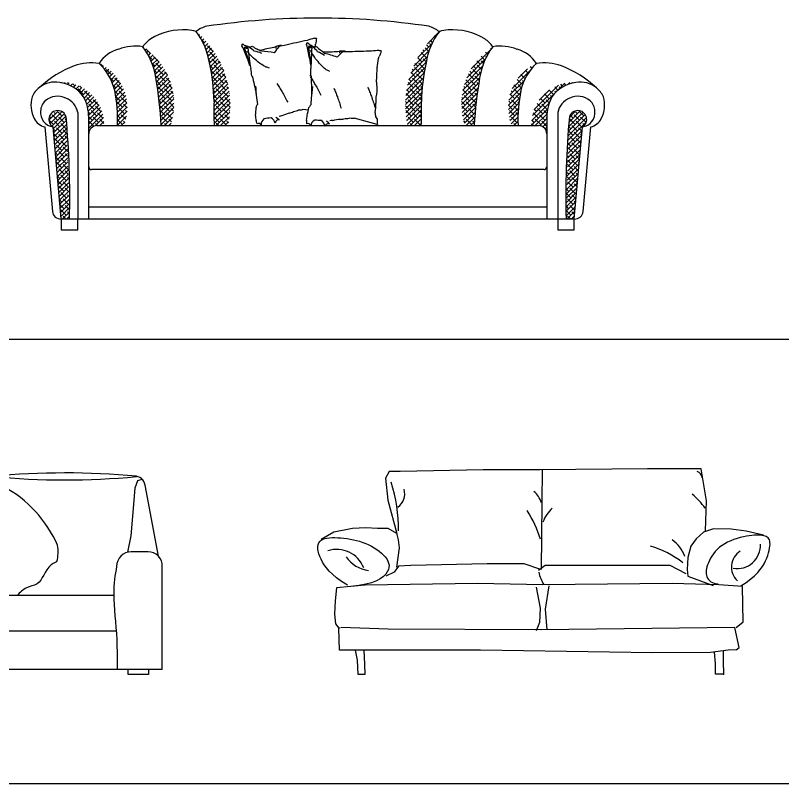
# Model space of a CAD drawing. Header units: millimetres. Extents: x 22852 to 54489, y 38200 to 53043.
# Drawn here: x 45609 to 48753, y 46532 to 49680 of the extents above; entities that cross this region are included whole.
import ezdxf

# ---------------------------------------------------------------- set-up
doc = ezdxf.new("R2010")
doc.units = ezdxf.units.MM
doc.layers.add('www.cad-blocks.net', color=7, linetype='Continuous')

# ---------------------------------------------------------------- blocks, each defined once
blk = doc.blocks.new('A$C783445D8')
for p, q in [((243.4, 693.3), (231.4, 670.1)), ((280.6, 693.3), (243.4, 693.3)), ((564.3, 699.1), (280.6, 693.3)), ((759.2, 699.1), (564.3, 699.1)), ((1126, 701.9), (759.2, 699.1)), ((766.5, 698.7), (764.9, 587.4)), ((1309.4, 701.9), (1126, 701.9)), ((1326.9, 592.7), (1309.4, 701.9)), ((231.4, 670.1), (238.4, 594.9)), ((238.4, 594.9), (269.7, 482)), ((764.9, 587.4), (762.1, 358.3)), ((1323.4, 491), (1326.9, 592.7)), ((118.2, 499.1), (54.9, 486.3)), ((163.6, 501.2), (118.2, 499.1)), ((203.8, 499), (163.6, 501.2)), ((240, 499), (203.8, 499)), ((269.7, 482), (240, 499)), ((54.9, 486.3), (11.2, 461.4)), ((275.1, 460), (269.1, 482.9)), ((1316.4, 485.7), (1291.8, 462.9)), ((1351.5, 498), (1316.4, 485.7)), ((1411.2, 496.2), (1351.5, 498)), ((1462.1, 489.2), (1411.2, 496.2)), ((1521.5, 475.7), (1462.1, 489.2)), ((1472.8, 473.5), (1463.3, 471.9)), ((1481.8, 474.6), (1472.8, 473.5)), ((1490.1, 475.4), (1481.8, 474.6)), ((1497.8, 475.8), (1490.1, 475.4)), ((1504.9, 475.8), (1497.8, 475.8)), ((1511.4, 475.4), (1504.9, 475.8)), ((1517.3, 474.8), (1511.4, 475.4)), ((1522.5, 473.8), (1517.3, 474.8)), ((1527.2, 472.6), (1522.5, 473.8)), ((1531.3, 471), (1527.2, 472.6)), ((0.9, 443.4), (2.9, 449.5)), ((2.9, 449.5), (6.2, 454.7)), ((6.2, 454.7), (10.8, 458.8)), ((10.8, 458.8), (16.5, 462)), ((16.5, 462), (23.3, 464.4)), ((23.3, 464.4), (31.1, 466.1)), ((31.1, 466.1), (39.5, 467.1)), ((39.5, 467.1), (48.7, 467.5)), ((48.7, 467.5), (58.3, 467.5)), ((58.3, 467.5), (68.3, 467.1)), ((68.3, 467.1), (78.6, 466.4)), ((78.6, 466.4), (89.1, 465.4)), ((89.1, 465.4), (99.7, 464.1)), ((99.7, 464.1), (110.4, 462.4)), ((110.4, 462.4), (121.2, 460.3)), ((121.2, 460.3), (131.9, 457.8)), ((131.9, 457.8), (142.5, 454.8)), ((142.5, 454.8), (153.1, 451.3)), ((153.1, 451.3), (163.4, 447.2)), ((163.4, 447.2), (173.5, 442.7)), ((278.6, 432.3), (275.1, 460)), ((1291.8, 462.9), (1274.2, 438.3)), ((1389.4, 446.8), (1380.1, 440.9)), ((1399.4, 452.1), (1389.4, 446.8)), ((1409.9, 456.7), (1399.4, 452.1)), ((1420.7, 460.8), (1409.9, 456.7)), ((1431.6, 464.4), (1420.7, 460.8)), ((1442.5, 467.4), (1431.6, 464.4)), ((1453.1, 469.9), (1442.5, 467.4)), ((1463.3, 471.9), (1453.1, 469.9)), ((1534.8, 469.1), (1531.3, 471)), ((1537.8, 466.6), (1534.8, 469.1)), ((1540.2, 463.6), (1537.8, 466.6)), ((1542, 460), (1540.2, 463.6)), ((1543.2, 455.7), (1542, 460)), ((1543.9, 450.7), (1543.2, 455.7)), ((1544.1, 444.9), (1543.9, 450.7)), ((0, 436.6), (0.9, 443.4)), ((0.2, 429), (0, 436.6)), ((1.5, 420.8), (0.2, 429)), ((3.8, 412.1), (1.5, 420.8)), ((173.5, 442.7), (183.3, 437.8)), ((183.3, 437.8), (192.6, 432.4)), ((192.6, 432.4), (201.4, 426.8)), ((201.4, 426.8), (209.7, 420.8)), ((209.7, 420.8), (217.3, 414.5)), ((269.2, 366.9), (278.6, 432.3)), ((1274.2, 438.3), (1263.7, 399.7)), ((1357.3, 420), (1351.2, 412.3)), ((1364.1, 427.4), (1357.3, 420)), ((1371.7, 434.4), (1364.1, 427.4)), ((1380.1, 440.9), (1371.7, 434.4)), ((1539, 415), (1541.1, 423.3)), ((1541.1, 423.3), (1542.7, 431.1)), ((1542.7, 431.1), (1543.7, 438.3)), ((1543.7, 438.3), (1544.1, 444.9)), ((6.9, 403), (3.8, 412.1)), ((10.9, 393.6), (6.9, 403)), ((15.8, 384), (10.9, 393.6)), ((217.3, 414.5), (224.1, 408)), ((224.1, 408), (230.1, 401.4)), ((230.1, 401.4), (235.1, 394.6)), ((235.1, 394.6), (239.1, 387.6)), ((1263.7, 399.7), (1260.7, 358.3)), ((1341.3, 396.8), (1337.3, 389.1)), ((1345.9, 404.5), (1341.3, 396.8)), ((1351.2, 412.3), (1345.9, 404.5)), ((1528.7, 387.9), (1532.8, 397.2)), ((1532.8, 397.2), (1536.2, 406.3)), ((1536.2, 406.3), (1539, 415)), ((21.8, 374.2), (15.8, 384)), ((29.3, 364), (21.8, 374.2)), ((239.1, 387.6), (241.7, 380.5)), ((241.7, 380.5), (243, 373.2)), ((243, 373.2), (242.8, 365.8)), ((274.9, 369.8), (260.6, 349.7)), ((317.9, 372.6), (274.9, 369.8)), ((578.7, 378.4), (317.9, 372.6)), ((704.8, 378.4), (578.7, 378.4)), ((758.1, 360), (704.8, 378.4)), ((776.4, 372.6), (753.5, 355.5)), ((1085.9, 372.6), (776.4, 372.6)), ((1203.4, 372.6), (1085.9, 372.6)), ((1257.9, 344), (1203.4, 372.6)), ((1328.8, 368.1), (1327.2, 361.8)), ((1331.1, 374.7), (1328.8, 368.1)), ((1333.9, 381.7), (1331.1, 374.7)), ((1337.3, 389.1), (1333.9, 381.7)), ((1510.9, 358.5), (1518, 368.6)), ((1518, 368.6), (1523.8, 378.3)), ((1523.8, 378.3), (1528.7, 387.9)), ((38.5, 353.4), (29.3, 364)), ((50, 342.2), (38.5, 353.4)), ((64, 330.4), (50, 342.2)), ((231.6, 342.5), (223.7, 334.6)), ((237.2, 350.4), (231.6, 342.5)), ((260.6, 349.7), (231.9, 335.4)), ((240.9, 358.2), (237.2, 350.4)), ((242.8, 365.8), (240.9, 358.2)), ((1260.7, 358.3), (1263.6, 335.4)), ((1326.1, 355.8), (1325.7, 350)), ((1325.7, 350), (1326, 344.6)), ((1326, 344.6), (1326.9, 339.4)), ((1327.2, 361.8), (1326.1, 355.8)), ((1491.4, 337.5), (1502.2, 348.2)), ((1502.2, 348.2), (1510.9, 358.5)), ((80.9, 318), (64, 330.4)), ((101, 304.8), (80.9, 318)), ((200, 320), (183.6, 313.6)), ((213.3, 327.1), (200, 320)), ((223.7, 334.6), (213.3, 327.1)), ((1263.6, 335.4), (1349.6, 303.9)), ((1326.9, 339.4), (1328.5, 334.3)), ((1328.5, 334.3), (1330.9, 329.5)), ((1330.9, 329.5), (1333.9, 324.9)), ((1333.9, 324.9), (1337.7, 320.7)), ((1337.7, 320.7), (1342.1, 317)), ((1342.1, 317), (1347.2, 314)), ((1444.4, 302.7), (1462.9, 314.8)), ((1462.9, 314.8), (1478.5, 326.3)), ((1478.5, 326.3), (1491.4, 337.5)), ((63.2, 296.4), (58.8, 251.5)), ((161, 304.8), (63.2, 296.4)), ((140.3, 303.8), (112.8, 300.8)), ((163.8, 308.1), (140.3, 303.8)), ((545.6, 310.9), (161, 304.8)), ((183.6, 313.6), (163.8, 308.1)), ((767.7, 306.8), (545.6, 310.9)), ((745.1, 298.6), (759.2, 226.6)), ((1209.9, 310.9), (767.7, 306.8)), ((788.3, 302.7), (776.4, 223.7)), ((1369.6, 306.8), (1209.9, 310.9)), ((1347.2, 314), (1353.1, 311.6)), ((1353.1, 311.6), (1359.6, 310.2)), ((1359.6, 310.2), (1366.8, 309.6)), ((1450.6, 300.7), (1369.6, 306.8)), ((1452.6, 179.4), (1450.6, 300.7)), ((58.8, 251.5), (57.1, 206.6)), ((759.2, 226.6), (756.4, 177.9)), ((776.4, 223.7), (782.1, 152.2)), ((57.1, 206.6), (59.9, 173.7)), ((59.9, 173.7), (71.4, 157.9)), ((71.4, 157.9), (77.2, 160.7)), ((74.3, 83.4), (71.4, 157.9)), ((240.5, 155), (80, 160.7)), ((756.4, 177.9), (744.9, 149.3)), ((1424.1, 160.7), (762.1, 152.2)), ((1438.4, 92), (1424.1, 160.7)), ((1427.9, 160.9), (1452.6, 179.4)), ((762.1, 152.2), (240.5, 155)), ((555.7, 83.4), (74.3, 83.4)), ((134.8, 48.6), (128.7, 83.4)), ((157.3, 83.4), (159.4, 35.5)), ((1143, 74.1), (555.7, 83.4)), ((1401.2, 83.4), (1341, 74.8)), ((1384, 80.6), (1384, 46.2)), ((1429, 84.9), (1401.2, 83.4)), ((1429, 84.9), (1438.4, 92)), ((1341, 74.8), (1143, 74.1)), ((1357.4, 37.5), (1354.3, 76.8)), ((137.3, 0), (134.8, 48.6)), ((159.4, 35.5), (160.3, 0.4)), ((1357.4, 1), (1357.4, 37.5)), ((1384, 46.2), (1384.8, 0.8)), ((160.3, 0.4), (137.3, 0)), ((1384.8, 0.8), (1357.4, 1))]:
    blk.add_line(p, q)
for centre, radius, start, end in [((1285.1, 666.8), 28.3, 10.873, 67.752), ((-269.1, 495), 544.3, 359.4994, 17.3209), ((243, 616), 53.7, 304.316, 17.7142), ((689.1, 566), 76.5, 15.8503, 50.2405), ((1149.6, 452.6), 207.7, 33.7183, 51.5567), ((302, 309.7), 483.3, 18.3444, 31.2417), ((881.9, 478), 121.2, 132.0868, 159.4381), ((1140.9, 361.5), 119.8, 20.5446, 54.9946), ((64.4, 328.5), 98.7, 20.9457, 108.2371), ((1052.2, 137.2), 312, 51.6296, 74.5294), ((1476.1, 367), 63.8, 121.6944, 226.8751), ((1432.1, 440.8), 79.2, 260.0268, 3.348), ((187.8, 464.2), 110.2, 214.3835, 262.2142), ((881.8, 378), 130.8, 192.7775, 212.6849)]:
    blk.add_arc(centre, radius, start, end)
blk.add_point((1384.8, 0.8))
blk = doc.blocks.new('A$C37157CB5')
for p, q in [((680, 808.5), (680.9, 809.4)), ((687.2, 798), (690.1, 800.9)), ((694.1, 787.2), (699.1, 792.2)), ((1623.8, 762.8), (1669.9, 808.9)), ((1658, 791.4), (1653.8, 795.6)), ((1672.4, 812.3), (1672.2, 812.5)), ((709.9, 767.7), (699.1, 778.5)), ((700.5, 776), (707.8, 783.3)), ((706.5, 764.2), (716.2, 774)), ((712, 752), (724.4, 764.5)), ((1585.5, 706.9), (1643.2, 764.6)), ((1628.6, 750), (1620.2, 758.4)), ((1639.6, 756.7), (1633.1, 763.3)), ((1645.3, 768.7), (1636.4, 777.6)), ((1651.4, 780.3), (1650.7, 780.9)), ((460, 747.6), (461, 748.6)), ((467.3, 737.2), (471.4, 741.3)), ((488.9, 723.5), (470.2, 742.2)), ((474.1, 726.4), (481.5, 733.7)), ((480.6, 715.1), (491.1, 725.6)), ((718.8, 741.2), (714.7, 745.2)), ((716.9, 739.3), (732.2, 754.7)), ((721.4, 726.1), (739.8, 744.5)), ((745.3, 732.3), (723.2, 754.4)), ((725.3, 712.3), (747.1, 734.2)), ((754.1, 705.8), (732, 727.9)), ((1567.8, 671.5), (1630.9, 734.6)), ((1619.8, 705.8), (1598, 727.6)), ((1611, 732.3), (1605.1, 738.1)), ((1629.8, 731.2), (1615.4, 745.6)), ((1803.4, 659.6), (1884.7, 740.9)), ((1871.3, 719.4), (1862, 728.7)), ((1884.9, 741.2), (1882, 744.1)), ((497.8, 697), (481.6, 713.1)), ((486.5, 703.4), (500.3, 717.2)), ((492.1, 691.2), (509.1, 708.3)), ((497.1, 678.6), (517.5, 699)), ((524.3, 688.1), (502.2, 710.2)), ((727.6, 714.7), (723.6, 718.7)), ((728.5, 697.9), (754.1, 723.5)), ((736.4, 688.1), (728.9, 695.6)), ((731.2, 682.9), (760.8, 712.5)), ((734.4, 668.4), (767.2, 701.2)), ((762.9, 679.3), (740.9, 701.4)), ((776, 683.9), (767.4, 692.6)), ((1556.3, 642.3), (1623.6, 709.6)), ((1602.1, 688.1), (1584.7, 705.5)), ((1593.3, 714.7), (1591.2, 716.7)), ((1619.3, 688.6), (1606.5, 701.4)), ((1625.7, 717.6), (1624.2, 719.1)), ((1785.3, 623.9), (1861.3, 699.8)), ((1840.8, 679.3), (1827, 693.1)), ((1858.4, 697), (1843.7, 711.7)), ((1854.3, 683.5), (1845.2, 692.6)), ((1865.2, 707.9), (1862.9, 710.2)), ((283.9, 677.5), (285.6, 679.2)), ((294.5, 670.5), (285.9, 679)), ((292.4, 668.4), (297, 672.9)), ((300.4, 658.7), (307.7, 666)), ((506.6, 670.5), (496.2, 680.9)), ((501.6, 665.4), (525.5, 689.4)), ((505.5, 651.7), (533.1, 679.3)), ((508.8, 637.3), (540.3, 668.8)), ((533.1, 661.6), (511, 683.7)), ((745.3, 661.6), (733.2, 673.6)), ((737.3, 653.6), (773.2, 689.6)), ((739.9, 638.6), (779, 677.6)), ((742.3, 623.3), (784.4, 665.4)), ((771.8, 652.8), (749.7, 674.9)), ((789.4, 652.9), (776.2, 666)), ((1542.7, 593.3), (1614.5, 665.1)), ((1548.3, 616.7), (1619.2, 687.5)), ((1593.3, 643.9), (1571.2, 666)), ((1584.4, 670.5), (1572.7, 682.2)), ((1611, 661.6), (1588.9, 683.7)), ((1616.3, 673.9), (1615.4, 674.9)), ((1775.5, 596.4), (1849.6, 670.4)), ((1823.1, 661.6), (1811.9, 672.9)), ((1845.4, 657), (1827.5, 674.9)), ((2052.1, 662.4), (2045.8, 668.7)), ((2069, 680.9), (2068.4, 681.4)), ((329.8, 635.1), (307.7, 657.2)), ((308, 648.6), (317.9, 658.5)), ((315, 637.9), (327.6, 650.5)), ((321.5, 626.8), (336.6, 641.9)), ((327.5, 615), (345.1, 632.7)), ((515.5, 643.9), (504.7, 654.7)), ((524.3, 617.4), (509.9, 631.8)), ((511.5, 622.3), (547.1, 657.9)), ((514, 607.2), (553.5, 646.6)), ((516.5, 591.9), (559.3, 634.8)), ((542, 635.1), (519.9, 657.2)), ((550.8, 608.6), (528.7, 630.7)), ((558.8, 636), (546.4, 648.4)), ((754.1, 635.1), (737.7, 651.6)), ((762.9, 608.6), (741.2, 630.3)), ((744.3, 607.7), (789.4, 652.7)), ((746.1, 591.7), (794.1, 639.7)), ((780.6, 626.3), (758.5, 648.4)), ((798.5, 626.1), (785, 639.5)), ((1538.7, 571.7), (1610.4, 643.4)), ((1575.6, 626.3), (1557.1, 644.7)), ((1566.8, 652.8), (1562, 657.6)), ((1602.1, 617.4), (1580, 639.5)), ((1610.6, 644.3), (1597.7, 657.2)), ((1608.1, 629.1), (1606.5, 630.7)), ((1769.6, 572.7), (1842.5, 645.7)), ((1814.2, 617.4), (1792.4, 639.3)), ((1805.4, 643.9), (1798.4, 650.9)), ((1831.9, 635.1), (1809.8, 657.2)), ((1836.4, 612.9), (1818.7, 630.7)), ((1841.9, 642.8), (1836.3, 648.4)), ((1971.5, 580.2), (2046, 654.8)), ((1996, 622.4), (2034.1, 660.5)), ((2024.2, 619.6), (2007.5, 636.3)), ((2017.5, 643.9), (2016.3, 645.2)), ((2037.1, 642), (2025.5, 653.6)), ((121.8, 603.8), (122.7, 604.7)), ((136.4, 600.8), (139.9, 604.3)), ((153.1, 599.7), (149.6, 603.3)), ((149.8, 596.5), (155.7, 602.3)), ((162.1, 591.1), (170.2, 599.2)), ((179.6, 590.9), (171.7, 598.8)), ((338.7, 608.6), (322.7, 624.6)), ((332.8, 602.7), (353.1, 623)), ((337.6, 589.8), (360.4, 612.7)), ((341.7, 576.2), (367.2, 601.8)), ((365.2, 599.7), (343.1, 621.8)), ((533.1, 590.9), (513.5, 610.6)), ((518.7, 576.5), (564.7, 622.5)), ((520.9, 561), (569.6, 609.7)), ((559.7, 582.1), (537.6, 604.2)), ((570.8, 606.2), (555.2, 621.8)), ((747.5, 575.5), (798.4, 626.4)), ((748.6, 558.9), (802.3, 612.6)), ((749.3, 541.9), (805.8, 598.4)), ((771.8, 582.1), (749.7, 604.2)), ((789.5, 599.7), (767.4, 621.8)), ((804.9, 602), (793.9, 613)), ((1534.7, 532.3), (1604.5, 602.1)), ((1536.2, 551.5), (1607.1, 622.4)), ((1566.8, 582.1), (1545, 603.8)), ((1557.9, 608.6), (1548.6, 617.9)), ((1584.4, 599.7), (1562.3, 621.8)), ((1604, 597.8), (1588.9, 613)), ((1764.3, 532.1), (1834.7, 602.5)), ((1766.1, 551.6), (1838.2, 623.7)), ((1796.6, 599.7), (1781.7, 614.6)), ((1787.7, 626.3), (1786.8, 627.2)), ((1823.1, 590.9), (1801, 613)), ((1834, 597.7), (1827.5, 604.2)), ((1962.3, 553.3), (2020.4, 611.4)), ((2008.7, 599.7), (1991.8, 616.7)), ((1999.9, 626.3), (1999.4, 626.7)), ((2018.6, 607.5), (2013.1, 613)), ((2152.6, 566.9), (2186.7, 601)), ((2191.9, 593.3), (2184.7, 600.5)), ((2200, 596.6), (2207.5, 604.1)), ((2218.5, 602.1), (2215.9, 604.6)), ((2224.4, 603.3), (2225.8, 604.7)), ((173.5, 584.9), (183.8, 595.1)), ((184.1, 577.7), (196.4, 590.1)), ((214.9, 555.6), (192.8, 577.6)), ((193.8, 569.8), (208.3, 584.2)), ((206.1, 582.1), (199.5, 588.6)), ((202.7, 561), (219.4, 577.7)), ((210.8, 551.5), (229.8, 570.5)), ((241.5, 546.7), (219.4, 568.8)), ((347.5, 582.1), (336.4, 593.2)), ((356.4, 555.6), (343.4, 568.5)), ((344.7, 561.6), (373.4, 590.3)), ((347.2, 546.4), (378.9, 578.1)), ((374, 573.2), (351.9, 595.3)), ((382.9, 546.7), (360.8, 568.8)), ((542, 564.4), (519.9, 586.5)), ((522.9, 545.3), (574, 596.4)), ((524.8, 529.5), (577.7, 582.5)), ((526.6, 513.6), (580.9, 567.9)), ((568.5, 555.6), (546.4, 577.6)), ((578, 581.4), (564.1, 595.3)), ((582.3, 559.4), (572.9, 568.8)), ((754.1, 564.4), (747.9, 570.6)), ((749.1, 506.4), (811.2, 568.5)), ((749.6, 524.5), (808.7, 583.7)), ((780.6, 555.6), (758.5, 577.6)), ((798.3, 573.2), (776.2, 595.3)), ((807.1, 546.7), (785, 568.8)), ((809.5, 579.8), (802.7, 586.5)), ((1534.2, 514.1), (1602.6, 582.5)), ((1549.1, 564.4), (1539.1, 574.3)), ((1575.6, 555.6), (1553.5, 577.6)), ((1593.3, 573.2), (1571.2, 595.3)), ((1600.4, 548.4), (1580, 568.8)), ((1602.5, 581.7), (1597.7, 586.5)), ((1763.9, 514), (1831.5, 581.7)), ((1787.7, 555.6), (1769.7, 573.5)), ((1778.9, 582.1), (1773.1, 587.8)), ((1805.4, 573.2), (1783.3, 595.3)), ((1814.2, 546.7), (1792.2, 568.8)), ((1829.4, 566.9), (1809.8, 586.5)), ((1957.7, 531.1), (2009.8, 583.2)), ((1973.3, 564.4), (1967.6, 570.2)), ((1999.9, 555.6), (1977.8, 577.6)), ((1991, 582.1), (1978.4, 594.7)), ((2009.3, 581.5), (1995.4, 595.3)), ((2005.9, 567.2), (2004.3, 568.8)), ((2062.1, 494.1), (2161.6, 593.6)), ((2082.1, 531.7), (2124, 573.6)), ((2141.3, 555.6), (2123.5, 573.3)), ((2159, 573.2), (2145.7, 586.5)), ((2150.1, 564.4), (2145.7, 568.8)), ((2169.3, 580.5), (2163.4, 586.5)), ((2176.6, 590.9), (2170.8, 596.8)), ((217.7, 540.6), (239.6, 562.6)), ((223.2, 528.4), (248.8, 554)), ((227.8, 515.4), (257.2, 544.8)), ((250.3, 520.2), (228.2, 542.3)), ((365.2, 529), (347.1, 547.1)), ((349.4, 530.9), (383.7, 565.2)), ((351.2, 515.1), (387.7, 551.5)), ((352.7, 498.8), (390.8, 537)), ((391.7, 520.2), (369.6, 542.3)), ((524.3, 546.7), (522.5, 548.5)), ((528.2, 497.5), (583.3, 552.7)), ((550.8, 537.9), (528.7, 560)), ((529.6, 481.3), (584.9, 536.6)), ((577.3, 529), (555.2, 551.1)), ((584.7, 539.3), (581.8, 542.3)), ((762.9, 537.9), (748.9, 551.9)), ((749, 488.5), (813.2, 552.8)), ((749.1, 471), (814.6, 536.5)), ((789.5, 529), (767.4, 551.1)), ((815.2, 520.9), (793.9, 542.3)), ((812.5, 559), (811.6, 560)), ((1534.4, 496.7), (1601.2, 563.4)), ((1535.4, 480), (1600.3, 544.9)), ((1557.9, 537.9), (1537, 558.8)), ((1584.4, 529), (1562.3, 551.1)), ((1599.9, 531.2), (1588.9, 542.3)), ((1764.6, 497), (1828.6, 561.1)), ((1770.1, 537.9), (1765.1, 542.8)), ((1766.2, 481), (1826, 540.8)), ((1796.6, 529), (1774.5, 551.1)), ((1823.1, 520.2), (1801, 542.3)), ((1827.3, 551.3), (1818.7, 560)), ((1955.9, 511.6), (2004.6, 560.3)), ((1955.9, 493.9), (2001.2, 539.3)), ((1982.2, 537.9), (1963.2, 556.8)), ((2000.9, 536.8), (1986.6, 551.1)), ((2054.7, 469), (2147.8, 562.1)), ((2105.9, 520.2), (2087.3, 538.8)), ((2097.1, 546.7), (2095.4, 548.4)), ((2123.6, 537.9), (2104.2, 557.3)), ((2114.8, 564.4), (2113.5, 565.6)), ((2134.1, 545.1), (2128, 551.1)), ((223.8, 529), (222.3, 530.5)), ((232.6, 502.5), (231, 504.1)), ((231.6, 501.5), (265.1, 535)), ((234.4, 486.6), (272.2, 524.5)), ((236, 470.5), (278.7, 513.2)), ((259.1, 493.7), (237, 515.8)), ((276.8, 511.4), (254.7, 533.5)), ((285.7, 484.8), (263.6, 506.9)), ((374, 502.5), (351.9, 524.6)), ((353.7, 482.2), (392.9, 521.4)), ((354.3, 465.1), (393.8, 504.6)), ((393.8, 500.4), (378.5, 515.8)), ((533.1, 520.2), (524.9, 528.4)), ((542, 493.7), (527.1, 508.6)), ((531, 465), (585.6, 519.6)), ((559.7, 511.4), (537.6, 533.5)), ((568.5, 484.8), (546.4, 506.9)), ((585.3, 503.4), (564.1, 524.6)), ((749.4, 453.6), (815.3, 519.5)), ((771.8, 511.4), (749.7, 533.5)), ((780.6, 484.8), (758.5, 506.9)), ((798.3, 502.5), (776.2, 524.6)), ((815.3, 503.3), (802.7, 515.8)), ((1549.1, 493.7), (1534.2, 508.6)), ((1540.2, 520.2), (1534.4, 526)), ((1537, 464), (1599.9, 526.8)), ((1539.2, 448.5), (1600.3, 509.6)), ((1566.8, 511.4), (1544.7, 533.5)), ((1575.6, 484.8), (1553.5, 506.9)), ((1593.3, 502.5), (1571.2, 524.6)), ((1600.2, 513.2), (1597.7, 515.8)), ((1778.9, 511.4), (1764, 526.2)), ((1787.7, 484.8), (1765.6, 506.9)), ((1768.6, 465.7), (1823.7, 520.8)), ((1805.4, 502.5), (1783.3, 524.6)), ((1821.9, 503.7), (1809.8, 515.8)), ((1973.3, 493.7), (1955.9, 511.2)), ((1964.5, 520.2), (1957.2, 527.5)), ((1957.2, 477.6), (1998.7, 519)), ((1991, 511.4), (1968.9, 533.5)), ((1996.2, 488.6), (1977.8, 506.9)), ((1998.9, 521.1), (1995.4, 524.6)), ((2051.6, 448.2), (2123.1, 519.7)), ((2088.3, 502.5), (2073.2, 517.6)), ((2114.8, 493.7), (2092.7, 515.8)), ((2123.3, 520.5), (2110.4, 533.5)), ((2119.2, 506.9), (2119.2, 506.9)), ((74.7, 450.7), (109.6, 485.5)), ((77.9, 436.2), (124.1, 482.4)), ((85.2, 425.8), (134.5, 475.1)), ((100, 476), (94.1, 481.9)), ((126.6, 467.2), (108.2, 485.5)), ((191.2, 480.8), (191.2, 45)), ((241.5, 476), (235, 482.5)), ((236.2, 453.1), (284.4, 501.3)), ((236.2, 435.4), (289.4, 488.6)), ((236.2, 417.7), (293.4, 474.9)), ((268, 467.2), (245.9, 489.3)), ((294.5, 458.3), (272.4, 480.4)), ((356.4, 484.8), (353.4, 487.8)), ((354.4, 447.6), (393.2, 486.3)), ((382.9, 476), (360.8, 498.1)), ((392.9, 483.6), (387.3, 489.3)), ((550.8, 467.2), (529, 489)), ((532.1, 448.5), (585.2, 501.6)), ((533.1, 431.8), (583.5, 482.1)), ((577.3, 458.3), (555.2, 480.4)), ((584, 487), (572.9, 498.1)), ((754.1, 493.7), (749, 498.8)), ((762.9, 467.2), (749, 481.1)), ((750, 436.5), (815.2, 501.8)), ((758.6, 427.5), (814.3, 483.2)), ((789.5, 458.3), (767.4, 480.4)), ((807.1, 476), (785, 498.1)), ((814.5, 486.3), (811.6, 489.3)), ((1136.8, 491.2), (1112.6, 493.3)), ((1557.9, 467.2), (1535.8, 489.3)), ((1541.9, 433.5), (1600.5, 492.1)), ((1553.6, 427.5), (1600.5, 474.4)), ((1584.4, 458.3), (1562.3, 480.4)), ((1600.5, 477.6), (1580, 498.1)), ((1771.7, 451.2), (1821.7, 501.1)), ((1796.6, 458.3), (1774.5, 480.4)), ((1775.5, 437.3), (1819.9, 481.7)), ((1814.2, 476), (1792.2, 498.1)), ((1820.4, 487.5), (1818.7, 489.3)), ((1959.8, 462.4), (1996.9, 499.6)), ((1982.2, 467.2), (1960.1, 489.3)), ((1963.3, 448.2), (1995.7, 480.7)), ((1995.4, 471.7), (1986.6, 480.4)), ((2051, 429.9), (2116.6, 495.5)), ((2079.4, 458.3), (2057.5, 480.2)), ((2070.6, 484.8), (2061.9, 493.5)), ((2066.3, 427.5), (2113.8, 475)), ((2097.1, 476), (2075, 498.1)), ((2114, 476.8), (2101.5, 489.3)), ((2158.3, 480.8), (2158.3, 45)), ((2204, 423.9), (2259.6, 479.4)), ((2204.8, 442.2), (2247.3, 484.7)), ((2207.1, 462.2), (2228.4, 483.5)), ((2238.5, 476), (2230.3, 484.2)), ((2265, 467.2), (2247.5, 484.7)), ((91.2, 431.8), (74.8, 448.2)), ((82.4, 458.3), (77.2, 463.5)), ((108.9, 449.5), (86.8, 471.6)), ((90.7, 413.7), (141.6, 464.5)), ((92.2, 397.4), (144.5, 449.7)), ((117.7, 423), (95.6, 445.1)), ((135.4, 440.6), (113.3, 462.7)), ((144.5, 449.2), (139.8, 453.9)), ((250.3, 449.5), (236.2, 463.6)), ((236.2, 45), (236.2, 461.2)), ((257.1, 425), (237, 445.1)), ((276.8, 440.6), (254.7, 462.7)), ((262.9, 426.8), (296.4, 460.3)), ((298.6, 436.6), (281.2, 453.9)), ((281.3, 427.5), (298.2, 444.4)), ((354.1, 429.5), (390.4, 465.9)), ((365.2, 458.3), (354.2, 469.3)), ((374, 431.8), (354.5, 451.4)), ((387.7, 453.5), (369.6, 471.6)), ((369.7, 427.5), (384.4, 442.2)), ((383.7, 439.9), (378.5, 445.1)), ((533.1, 449.5), (532, 450.7)), ((559.7, 440.6), (537.6, 462.7)), ((546.5, 427.5), (580, 461)), ((575.5, 442.5), (564.1, 453.9)), ((581.9, 471.4), (581.8, 471.6)), ((771.8, 440.6), (749.7, 462.7)), ((798.3, 431.8), (776.2, 453.9)), ((776.3, 427.5), (812.4, 463.6)), ((811.2, 454.3), (793.9, 471.6)), ((794, 427.5), (809.3, 442.8)), ((808.7, 439.1), (802.7, 445.1)), ((1003.1, 462.3, 12020.8), (1013.4, 455.5, 12020.8)), ((1211.2, 447.5, 12020.8), (1220.1, 438.8, 12020.8)), ((1393.5, 438.5), (1324.6, 457.6)), ((1540.2, 449.5), (1538.8, 450.9)), ((1566.8, 440.6), (1544.7, 462.7)), ((1593.3, 431.8), (1571.2, 453.9)), ((1571.3, 427.5), (1600.2, 456.4)), ((1600.3, 460.2), (1588.9, 471.6)), ((1599.8, 443), (1597.7, 445.1)), ((1770.1, 467.2), (1768, 469.2)), ((1778.9, 440.6), (1772.9, 446.7)), ((1805.4, 431.8), (1783.3, 453.9)), ((1783.4, 427.5), (1818.4, 462.4)), ((1817.8, 454.8), (1801, 471.6)), ((1801.1, 427.5), (1817.1, 443.5)), ((1816.7, 438.1), (1809.8, 445.1)), ((1964.5, 449.5), (1962.3, 451.7)), ((1967.6, 434.9), (1995.2, 462.4)), ((1991, 440.6), (1968.9, 462.7)), ((1977.9, 427.5), (1995.1, 444.7)), ((2061.7, 440.6), (2051.8, 450.6)), ((2088.3, 431.8), (2066.2, 453.9)), ((2083.7, 427.2), (2113.3, 456.8)), ((2105.9, 449.5), (2083.8, 471.6)), ((2113.3, 424.5), (2092.7, 445.1)), ((2113.3, 459.8), (2110.4, 462.7)), ((2113.3, 461.2), (2113.3, 45)), ((2202.7, 387.1), (2273.9, 458.4)), ((2203.3, 405.5), (2268.5, 470.6)), ((2229.7, 431.8), (2207.6, 453.9)), ((2220.8, 458.3), (2210.2, 468.9)), ((2247.4, 449.5), (2225.3, 471.6)), ((2256.2, 423), (2234.1, 445.1)), ((2273.4, 441.1), (2251.8, 462.7)), ((56.2, 421.9), (87.2, 75.7)), ((123.7, 45), (90, 421.9)), ((100, 405.3), (90.6, 414.7)), ((93.6, 381.2), (145.1, 432.7)), ((95.1, 365), (145.8, 415.7)), ((126.6, 396.5), (104.5, 418.6)), ((144.2, 414.1), (122.1, 436.2)), ((146.6, 394.1), (131, 409.7)), ((239.2, 407.6), (236.2, 410.5)), ((246.5, 418), (245.9, 418.6)), ((272.3, 427.5), (263.6, 436.2)), ((270, 427.5), (2079.5, 427.5)), ((537.4, 427.5), (533.1, 431.8)), ((555.1, 427.5), (546.4, 436.2)), ((564.2, 427.5), (574, 437.3)), ((767.3, 427.5), (758.5, 436.2)), ((1418.6, 431.6), (1393.5, 438.5)), ((1544.6, 427.5), (1542.8, 429.2)), ((1562.2, 427.5), (1553.5, 436.2)), ((1589, 427.5), (1599.6, 438.1)), ((1986.5, 427.5), (1977.8, 436.2)), ((2057.2, 427.5), (2050.9, 433.8)), ((2096.8, 422.7), (2113.3, 439.1)), ((2106.2, 414.4), (2113.3, 421.5)), ((2113.3, 406.8), (2107.6, 412.4)), ((2202, 368.8), (2273, 439.8)), ((2212, 414.1), (2204, 422.1)), ((2238.5, 405.3), (2216.4, 427.4)), ((2225.8, 45), (2259.5, 421.9)), ((2257.9, 403.6), (2242.9, 418.6)), ((2267.5, 429.4), (2260.6, 436.2)), ((2262.3, 75.7), (2293.3, 421.9)), ((108.9, 378.8), (92.4, 395.3)), ((96.5, 348.8), (146.4, 398.6)), ((98, 332.5), (147, 381.6)), ((135.4, 369.9), (113.3, 392)), ((147.3, 375.7), (139.8, 383.2)), ((236.2, 400.1), (237, 400.8)), ((236.2, 258.7), (236.2, 393.7)), ((2112.1, 402.6), (2113.3, 403.8)), ((2113.3, 393.7), (2113.3, 258.7)), ((2200.7, 332.1), (2256.5, 387.9)), ((2201.3, 350.4), (2258.2, 407.3)), ((2220.8, 387.6), (2203.3, 405.1)), ((2229.7, 361.1), (2207.6, 383.2)), ((2247.4, 378.8), (2225.3, 400.9)), ((2256.4, 387.4), (2251.8, 392)), ((117.7, 352.3), (95.6, 374.4)), ((99.4, 316.3), (147.7, 364.5)), ((100.9, 300.1), (148.3, 347.5)), ((126.6, 325.7), (104.5, 347.8)), ((144.2, 343.4), (122.1, 365.5)), ((2199.4, 295.5), (2253, 349.1)), ((2200.1, 313.8), (2254.7, 368.5)), ((2212, 343.4), (2201.5, 354)), ((2203.2, 369.9), (2202.1, 371)), ((2238.5, 334.6), (2216.4, 356.7)), ((2253.5, 354.9), (2234.1, 374.4)), ((2252.1, 338.7), (2242.9, 347.8)), ((100, 334.6), (97.6, 337)), ((108.9, 308.1), (99.3, 317.6)), ((102.3, 283.9), (148.9, 330.4)), ((135.4, 299.2), (113.3, 321.3)), ((149.2, 320.8), (131, 339)), ((2198.8, 277.2), (2251.3, 329.7)), ((2220.8, 316.9), (2200.9, 336.9)), ((2247.4, 308.1), (2225.3, 330.2)), ((117.7, 281.5), (101.1, 298.2)), ((103.8, 267.6), (149.5, 313.3)), ((105.3, 251.4), (150.1, 296.2)), ((144.2, 272.7), (122.1, 294.8)), ((149.8, 302.5), (139.8, 312.5)), ((150.5, 284.2), (148.7, 286)), ((2197.6, 240.7), (2247.8, 290.8)), ((2198.2, 258.9), (2249.5, 310.2)), ((2212, 272.7), (2199.1, 285.6)), ((2203.2, 299.2), (2199.7, 302.7)), ((2229.7, 290.4), (2207.6, 312.5)), ((2238.5, 263.9), (2216.4, 286)), ((2247.7, 290), (2234.1, 303.6)), ((126.6, 255), (104.5, 277.1)), ((106.7, 235.2), (150.6, 279.1)), ((108.2, 219), (151.2, 262)), ((151.7, 247.6), (131, 268.3)), ((2196.5, 204.2), (2244.3, 252)), ((2197, 222.4), (2246, 271.4)), ((2220.8, 246.2), (2198.7, 268.3)), ((2243.4, 241.4), (2225.3, 259.5)), ((2246.3, 273.8), (2242.9, 277.1)), ((108.9, 237.4), (106.3, 240)), ((117.7, 210.8), (108, 220.5)), ((109.6, 202.7), (151.7, 244.9)), ((111.1, 186.5), (152.3, 227.7)), ((135.4, 228.5), (113.3, 250.6)), ((144.2, 202), (122.1, 224.1)), ((152.2, 229.3), (139.8, 241.8)), ((2102, 247.5), (247.5, 247.5)), ((2195.9, 185.9), (2242.6, 232.6)), ((2203.2, 228.5), (2197.4, 234.3)), ((2229.7, 219.7), (2207.6, 241.8)), ((2241.9, 225.1), (2234.1, 232.9)), ((126.6, 184.3), (109.8, 201.1)), ((112.5, 170.3), (152.8, 210.6)), ((114, 154.1), (153.4, 193.4)), ((153.1, 175.5), (131, 197.6)), ((152.8, 211.1), (148.7, 215.3)), ((2194.9, 149.5), (2239.1, 193.7)), ((2195.4, 167.7), (2240.8, 213.2)), ((2212, 202), (2196.9, 217.1)), ((2220.8, 175.5), (2198.7, 197.6)), ((2238.5, 193.2), (2216.4, 215.3)), ((135.4, 157.8), (113.3, 179.9)), ((115.4, 137.8), (153.9, 176.3)), ((116.9, 121.6), (154.4, 159.1)), ((154.5, 156.4), (139.8, 171.1)), ((2194.3, 131.3), (2237.4, 174.3)), ((2203.2, 157.8), (2195.3, 165.6)), ((2229.7, 149), (2207.6, 171.1)), ((2237.5, 176.5), (2225.3, 188.7)), ((2236.1, 160.2), (2234.1, 162.2)), ((117.7, 140.1), (115, 142.9)), ((118.3, 105.4), (154.9, 141.9)), ((144.2, 131.3), (122.1, 153.4)), ((153.1, 104.8), (131, 126.9)), ((155, 138.2), (148.7, 144.5)), ((2193.3, 94.9), (2233.9, 135.5)), ((2193.8, 113.1), (2235.6, 154.9)), ((2212, 131.3), (2194.8, 148.5)), ((2220.8, 104.8), (2198.7, 126.9)), ((2233.2, 127.8), (2216.4, 144.5)), ((126.6, 113.6), (116.7, 123.5)), ((135.4, 87.1), (118.4, 104)), ((119.8, 89.2), (155.4, 124.7)), ((121.2, 72.9), (155.8, 107.5)), ((156.5, 83.7), (139.8, 100.4)), ((236.2, 95), (2113.3, 95)), ((2192.4, 58.6), (2230.4, 96.7)), ((2192.8, 76.8), (2232.1, 116.1)), ((2203.2, 87.1), (2193.4, 96.9)), ((2194.3, 113.6), (2193.9, 114.1)), ((2228.8, 79.1), (2207.6, 100.4)), ((2231.7, 111.6), (2225.3, 118)), ((144.2, 60.6), (122.1, 82.7)), ((122.7, 56.7), (156.3, 90.3)), ((128.7, 45), (156.8, 73.1)), ((157, 65.5), (148.7, 73.8)), ((2212, 60.6), (2192.9, 79.7)), ((2196.4, 45), (2228.7, 77.2)), ((2227.4, 62.9), (2216.4, 73.8)), ((124.5, 45), (123.7, 45.8)), ((123.7, 45), (191.2, 45)), ((123.7, 45), (123.7, 0)), ((142.1, 45), (131, 56.2)), ((146.3, 45), (157.2, 55.9)), ((191.2, 45), (2158.3, 45)), ((191.2, 0), (191.2, 45)), ((2158.3, 45), (2225.8, 45)), ((2158.3, 45), (2158.3, 0)), ((2192.2, 45), (2192, 45.2)), ((2209.9, 45), (2198.7, 56.2)), ((2214.1, 45), (2226.9, 57.8)), ((2225.9, 46.7), (2225.3, 47.3)), ((2225.8, 0), (2225.8, 45))]:
    blk.add_line(p, q)
at = {"color": 7}
for p, q in [((123.7, 0), (191.2, 0)), ((2158.3, 0), (2225.8, 0))]:
    blk.add_line(p, q, dxfattribs=at)
for centre, radius, start, end in [((1174.8, -2244.5), 3112.5, 81.5928, 98.4072), ((623.6, 565), 255.2, 86.2492, 121.4484), ((628.6, 648), 172, 73.8948, 86.1138), ((748.4, 721.4), 116.8, 104.2181, 128.0845), ((1591.7, 709.8), 130.5, 51.9004, 73.0092), ((1720.9, 648), 172, 93.8862, 106.1052), ((1725.9, 565), 255.2, 58.5516, 93.7508), ((456.1, 644.3), 277.6, 8.4037, 37.5051), ((1893.4, 644.3), 277.6, 142.4949, 171.5963), ((544.4, 695.1), 102.9, 121.6278, 147.3132), ((843.5, 759.1), 21.1, 347.452, 4.9378), ((863.1, 763.4), 2.87, 298.8043, 347.452), ((867.9, 762.7), 1.95, 177.3472, 298.8043), ((865.9, 751.1), 10.3, 27.2619, 73.805), ((867.7, 710.7), 45.7, 57.5406, 80.6815), ((1083.9, 493.4), 269.7, 102.7452, 109.2387), ((1044.1, 612.8), 145, 97.8089, 106.7223), ((1259.9, -368.7), 1146.5, 100.8734, 102.2953), ((3569.9, -10411.8), 11451.2, 102.29525, 102.74515), ((1109.4, 768.6), 21.1, 336.7761, 354.2618), ((771.1, 652.9), 373.4, 7.8417, 16.7168), ((1129.5, 769.3), 2.87, 288.1283, 336.7761), ((1220.3, 522.1), 269.7, 102.7452, 109.2387), ((1134, 767.7), 1.95, 166.6713, 288.1283), ((1130, 756.6), 10.3, 16.5859, 63.1291), ((1124.2, 716.6), 45.7, 46.8646, 70.0056), ((1162.9, 801.3), 16.2, 262.5425, 289.2387), ((1128, 763.5), 38, 341.9562, 356.3713), ((1229.9, 753.3), 64.4, 161.9562, 173.0191), ((1169.3, 786), 1.11, 182.1199, 262.5425), ((1242.1, 776), 73.5, 173.0191, 182.1199), ((1805.1, 695.1), 102.9, 32.6868, 58.3722), ((390.4, 612.2), 131.9, 104.2498, 147.7714), ((426.8, 568.9), 184.4, 80.3158, 111.923), ((231.3, 580.5), 283.2, 8.6182, 36.9255), ((532.5, 582.7), 373.4, 18.5177, 27.3927), ((884.9, 708.6, 6010.4), 40.2, 77.4624, 106.5104), ((1428, 875.8, 6010.4), 569.3, 193.0573, 200.7575), ((883.2, 817.2), 72.1, 263.3066, 273.6689), ((-834, 135.4), 1814.5, 17.5841, 19.6497), ((838.3, 691.3, 9015.6), 62.3, 30.2153, 41.5503), ((2677.3, 960.5), 1802.4, 186.8601, 189.5557), ((891.7, 776.8), 27.5, 271.1068, 300.6613), ((855.9, 673.6, 6010.4), 83.3, 45.3267, 63.0636), ((1217.9, 1247.6), 584.8, 237.7372, 240.1004), ((891.9, 604.9, 6010.4), 129.9, 65.8228, 80.0232), ((768.4, 406), 370.1, 61.7627, 64.7337), ((3433.6, -10440.5), 11451.2, 102.29525, 102.59158), ((899.7, 80.7), 652.8, 81.4776, 86.1512), ((1190.7, 598), 232.8, 138.7413, 146.5685), ((1003.5, 751.8), 1.11, 182.1199, 262.5425), ((1076.3, 741.7), 73.5, 173.0191, 178.2912), ((1140.7, 711.4, 6010.4), 40.2, 66.7865, 95.8344), ((1705.4, 775, 6010.4), 569.3, 182.3814, 190.0816), ((1159.2, 818.4), 72.1, 252.6306, 262.993), ((-654.6, 466.5), 1814.5, 6.9082, 8.9737), ((1091.8, 703, 9015.6), 62.3, 19.5393, 30.8743), ((2948.8, 626.9), 1802.4, 176.1842, 178.8798), ((1160, 777.1), 27.5, 260.4309, 289.9853), ((1105.7, 682.3, 6010.4), 83.3, 34.6507, 52.3877), ((-597.1, 643.9), 1764.6, 3.4448, 3.5038), ((1567.8, 1179.4), 584.8, 227.0612, 229.4245), ((1128.4, 608.1, 6010.4), 129.9, 55.1469, 69.3473), ((970.2, 435.6), 370.1, 51.0868, 54.0577), ((1579.9, -10716.9), 11451.2, 91.61931, 91.91564), ((1420.8, 546), 232.8, 128.0654, 135.8925), ((1296.5, 463), 269.7, 92.0692, 98.5627), ((1335, 708.5), 73.5, 162.3432, 167.6153), ((1279.5, 587.7), 145, 87.133, 96.0464), ((1265.3, 731.8), 1.11, 171.444, 251.8666), ((1309.7, -416.7), 1146.5, 90.1974, 91.6193), ((1719.2, -10714), 11451.2, 91.61931, 92.06921), ((1435.7, 466), 269.7, 92.0692, 98.5627), ((1431, 751), 16.2, 251.8666, 278.5627), ((1504.2, 711.4), 73.5, 162.3432, 171.444), ((1434.6, 734.7), 1.11, 171.444, 251.8666), ((2118.2, 580.5), 283.2, 143.0745, 171.3818), ((1922.8, 568.9), 184.4, 68.077, 99.6842), ((1959.1, 612.2), 131.9, 32.2286, 75.7502), ((930.5, 712.6), 45.3, 194.4995, 219.8915), ((688.9, 495.9, 9015.6), 304.5, 42.9987, 48.1274), ((713.9, 440.7, 9015.6), 328.9, 47.6289, 53.0518), ((1186.3, 706.9), 45.3, 183.8235, 209.2156), ((908.7, 538.6, 9015.6), 304.5, 32.3228, 37.4515), ((923.1, 479.8, 9015.6), 328.9, 36.9529, 42.3759), ((1039, 91.6), 652.8, 70.8017, 75.4752), ((-327.6, 922.3), 1764.6, 351.6214, 352.8279), ((1389.8, 720.3), 38, 331.2802, 345.6953), ((1488.1, 691.4), 64.4, 151.2802, 162.3432), ((336.1, 260), 442.5, 111.1511, 132.9844), ((248.7, 457.4), 227.1, 82.3776, 108.5429), ((121.4, 517.7), 227.9, 13.7801, 46.309), ((20.1, 519.8), 729.5, 0.506, 13.0759), ((661.8, 611.6), 243.3, 4.4384, 11.7789), ((841.6, 519.6, 9015.6), 189.1, 53.0518, 60.2054), ((941.8, 631.6, 9015.6), 41.4, 60.2054, 70.9235), ((922.3, 504.2, 9015.6), 168.1, 70.9235, 76.2375), ((903.5, 657.4), 243.3, 353.7625, 1.1029), ((1063.2, 533.6, 9015.6), 189.1, 42.3759, 49.5294), ((1182.3, 625.1, 9015.6), 41.4, 49.5294, 60.2476), ((-1363, 756.3), 2782.7, 356.9074, 358.124), ((1418.7, 664.6), 0.784, 130.0781, 231.7714), ((-1963.2, 767.1), 3382.9, 358.253, 358.2624), ((2329.4, 519.8), 729.5, 166.9241, 179.494), ((2228.1, 517.7), 227.9, 133.691, 166.2199), ((2100.8, 457.4), 227.1, 71.4571, 97.6224), ((2010.7, 254.7), 448.4, 46.861, 68.7756), ((905.5, 629.1), 1.79, 65.3104, 130.8497), ((6226.3, 1796.6), 5446.3, 192.3608, 193.1355), ((1146.3, 629.4), 1.79, 54.6344, 120.1738), ((6591.2, 791), 5446.3, 181.6849, 182.4595), ((1139.7, 503.6, 9015.6), 168.1, 60.2476, 65.5616), ((99.2, 501), 105, 80.1608, 128.0438), ((100.4, 465.6), 139.9, 35.0024, 83.1234), ((-1129.8, 339.6), 1665.4, 3.0268, 9.7974), ((1528.8, 934.8, 9015.6), 620.3, 212.7247, 214.5514), ((1665.1, 963.5, 9015.6), 620.3, 212.7247, 214.5514), ((1686.5, 930.2, 9015.6), 620.3, 210.898, 212.7247), ((2595, 633.2), 1179.7, 181.3134, 183.1819), ((3479.3, 339.6), 1665.4, 170.2026, 176.9732), ((2249.1, 465.6), 139.9, 96.8766, 144.9976), ((2250.3, 501), 105, 50.3857, 99.8392), ((84.1, 513), 86.4, 125.091, 157.6914), ((-269.9, 451.6), 624.3, 357.7881, 11.1171), ((1493.1, 606.4), 573.3, 181.6934, 189.2403), ((827.8, 566.4), 95, 355.484, 14.0356), ((1550.2, 901.6, 9015.6), 620.3, 210.898, 212.7247), ((1719.4, 498.3), 573.3, 171.0175, 178.5644), ((1058.3, 582.2), 95, 344.808, 3.3596), ((1708.9, 892.5, 9015.6), 620.3, 208.6683, 210.898), ((1732.1, 850.1, 9015.6), 620.3, 206.4385, 208.6683), ((1815.4, 814.4, 9015.6), 620.3, 202.0488, 203.8754), ((1954.7, 817.3, 9015.6), 620.3, 202.0488, 203.8754), ((1605.4, 524.3), 193.2, 167.0058, 181.3134), ((2619.4, 451.6), 624.3, 168.8829, 182.2119), ((2250.3, 501), 105, 25.2614, 50.3857), ((121.6, 512.1), 122.2, 163.954, 207.2009), ((108.4, 471.4), 76.6, 63.4052, 130.83), ((112.4, 465.4), 80.4, 11.0436, 67.8011), ((57.2, 461.2), 179, 0, 28.1915), ((1572.6, 863.8, 9015.6), 620.3, 208.6683, 210.898), ((1595.7, 821.4, 9015.6), 620.3, 206.4385, 208.6683), ((1830.2, 777.7, 9015.6), 620.3, 200.2221, 202.0488), ((1845.3, 736.5, 9015.6), 620.3, 197.9923, 200.2221), ((1969.5, 780.7, 9015.6), 620.3, 200.2221, 202.0488), ((1984.5, 739.4, 9015.6), 620.3, 197.9923, 200.2221), ((2292.3, 461.2), 179, 151.8085, 180), ((2237.2, 465.4), 80.4, 112.1989, 168.9564), ((2241.1, 471.4), 76.6, 49.17, 116.5948), ((2227.9, 512.1), 122.2, 332.7991, 16.046), ((97.1, 485.7), 58.3, 131.6128, 178.5313), ((1989.1, 486), 1240.1, 178.1416, 182.7056), ((965.9, 490.5), 45.4, 148.4205, 165.7819), ((1179.9, 482.1), 45.4, 137.7446, 155.106), ((1860.2, 690.6, 9015.6), 620.3, 195.7626, 197.9923), ((1999.4, 693.5, 9015.6), 620.3, 195.7626, 197.9923), ((1290.1, 509.2), 122.5, 347.0058, 4.9984), ((360.4, 486), 1240.1, 357.2944, 1.8584), ((2252.4, 485.7), 58.3, 1.4687, 48.3872), ((98.9, 481.6), 60.4, 174.6837, 261.4923), ((109, 452.8), 36.3, 16.4859, 238.4192), ((665.9, 498.1), 255.9, 353.4963, 0.8031), ((1297.6, -222.3), 740.7, 108.9247, 111.4387), ((978.4, 732.7), 266.3, 287.2453, 291.4387), ((1052.5, 580.5), 98.4, 283.6331, 296.3007), ((1100.9, 548.9), 56.9, 265.1951, 281.9052), ((886.6, 545.1), 255.9, 342.8204, 350.1272), ((1312.9, 454), 100.6, 4.9984, 15.9508), ((2240.5, 452.8), 36.3, 301.5808, 163.5141), ((2250.6, 481.6), 60.4, 278.5077, 5.3163), ((72.1, 486.4), 66.4, 207.0007, 256.1787), ((-3635.7, 130), 3794.1, 358.7163, 5.0365), ((786.7, 447.4), 135.3, 0.8031, 9.2403), ((850.9, 422.7), 75.9, 9.2403, 20.5127), ((971.2, 432.2), 28.7, 125.8208, 184.8401), ((1020.5, 47.7), 413, 95.1879, 99.2403), ((966, 427), 36.3, 16.5118, 61.8406), ((1014.7, 437.5), 13.9, 75.5311, 180.8392), ((1054.3, 298.1), 171.3, 99.2403, 102.854), ((995.8, 472.9), 135.3, 350.1272, 358.5644), ((1054.3, 436.7), 75.9, 358.5644, 9.8367), ((1174.3, 423.8), 28.7, 115.1449, 174.1641), ((1151.5, 36.7), 413, 84.5119, 88.5644), ((1168.3, 419.6), 36.3, 5.8359, 51.1647), ((1231.2, 276.6), 171.3, 88.5644, 92.178), ((1373.8, -279.9), 740.7, 98.2487, 100.7627), ((1237.1, 717.8), 266.3, 276.5694, 280.7627), ((1281.7, 554.4), 98.4, 272.9572, 285.6248), ((1323.4, 514.4), 56.9, 254.5192, 271.2292), ((1440.3, 470.7), 28.4, 196.1402, 216.7652), ((1644.7, 464.2), 227.4, 182.6473, 188.0485), ((5985.2, 130), 3794.1, 174.9635, 181.2837), ((2277.4, 486.4), 66.4, 283.8213, 332.9993), ((270, 393.7), 33.8, 90, 180), ((932.2, 425.9), 11, 20.5127, 125.8208), ((1134.9, 424.8), 11, 9.8367, 115.1449), ((1218.1, 421), 13.9, 64.8551, 170.1633), ((1419.3, 431.6), 0.77, 74.5194, 182.6473), ((2079.5, 393.7), 33.8, 0, 90), ((247.5, 258.7), 11.2, 180, 270), ((2102, 258.7), 11.3, 270, 360), ((121, 78.8), 34, 185.2508, 274.5466), ((2228.5, 78.8), 34, 265.4534, 354.7492)]:
    blk.add_arc(centre, radius, start, end)
blk = doc.blocks.new('A$C32C86113')
at = {"linetype": 'Continuous'}
for p, q in [((82, 773.3, -9.2), (93.6, 803.8, -9.2)), ((93.6, 803.8, -9.2), (123, 812.9, -9.2)), ((736.9, 798.3, -9.2), (719.4, 811.4, -9.2)), ((747.8, 782.5, -9.2), (736.9, 798.3, -9.2)), ((747.7, 782.8, -9.2), (758.8, 802, -9.2)), ((758.8, 802, -9.2), (780.7, 812.4, -9.2)), ((1340.4, 800.9, -9.2), (1318.5, 811.4, -9.2)), ((1347.6, 787, -9.2), (1340.4, 800.9, -9.2)), ((1347.6, 787, -9.2), (1354.9, 800.9, -9.2)), ((1347.6, 787, -9.2), (1347.6, 761.5, -9.2)), ((1354.9, 800.9, -9.2), (1376.9, 811.5, -9.2)), ((77.9, 721.3, -9.2), (82, 773.3, -9.2)), ((747.6, 163.7, -9.2), (747.6, 782.8, -9.2)), ((2056, 484.9, -9.2), (2002, 776.1, -9.2)), ((65.8, 577.5, -9.2), (77.9, 721.3, -9.2)), ((51.2, 502.4, -9.2), (65.8, 577.5, -9.2)), ((60.2, 506.2, -9.2), (128.9, 506.2, -9.2)), ((2013.7, 502.6, -9.2), (1944.9, 502.8, -9.2)), ((0.2, 446.2, -9.2), (0, 20, -9.2)), ((2071.8, 20, 333.6), (2071.8, 442.4, 333.6)), ((702.6, 323.7, -9.2), (200, 323.4, -0.7)), ((1302.6, 323.7, -9.2), (792.6, 323.7, -9.2)), ((1347.6, 343.7, -9.2), (1347.6, 278.7, -9.2)), ((1872.8, 323.7, -9.2), (1392.6, 323.7, -9.2)), ((747.6, 20, -9.2), (747.6, 278.7, -9.2)), ((1347.6, 278.7, -9.2), (1347.6, 20, -9.2)), ((2071.8, 20, 333.6), (0, 20, -9.2)), ((55.9, 20), (55.9, 0)), ((139, 0), (139, 20, 13.8)), ((1932.8, 0), (1932.8, 20, 13.8)), ((2015.9, 20), (2015.9, 0)), ((55.9, 0), (139, 0)), ((2015.9, 0), (1932.8, 0))]:
    blk.add_line(p, q, dxfattribs=at)
at = {"ltscale": 3}
for p, q in [((123, 794.8, -9.2), (93.6, 803.8, -9.2)), ((134.6, 764.2, -9.2), (123, 794.8, -9.2)), ((1960.7, 764.2, -9.2), (1972.3, 794.8, -9.2)), ((1972.3, 794.8, -9.2), (1989.3, 800, -9.2)), ((150.8, 568.4, -9.2), (134.6, 764.2, -9.2)), ((1956.6, 712.2, -9.2), (1960.7, 764.2, -9.2)), ((1944.5, 568.4, -9.2), (1956.6, 712.2, -9.2)), ((165.4, 493.4, -9.2), (150.8, 568.4, -9.2)), ((1931.4, 501.4, -9.2), (1944.5, 568.4, -9.2)), ((191.4, 179.1, 242), (1883, 179.1, 242))]:
    blk.add_line(p, q, dxfattribs=at)
at = {"linetype": 'Continuous'}
for centre, radius, start, end in [((414.4, -1890.5, -9.2), 2719, 83.5605, 96.1533), ((1675, -2302.2, -9.2), 3127.9, 84.6632, 95.4698), ((1957.7, 767.9, -9.2), 45, 10.5091, 90), ((1399.9, 730.9, 333.6), 45, 61.3924, 113.2188), ((1178.3, 324.5, 333.6), 507.8, 23.7986, 61.3924), ((462.5, 218.9, 333.6), 507.8, 61.3169, 98.9106), ((390.8, 676.1, 333.6), 45, 98.9106, 150.7371), ((594.5, 543.8, 333.6), 164.4, 23.6986, 47.1794), ((1065.4, 175.7, 333.6), 507.8, 74.3829, 111.9767), ((1120.5, 522.1, 333.6), 164.4, 52.7695, 60.2454), ((892.1, 605, 333.6), 45, 111.9767, 163.8031), ((1917, 985.8, 333.6), 858.1, 208.4934, 231.1155), ((60.2, 446.2, -9.2), 60, 90, 179.9816), ((128.9, 446.2, -9.2), 60, 0, 90), ((1480.8, 501.9, 333.6), 164.4, 346.1804, 9.6612), ((1944.7, 442.8, -9.2), 60, 89.7859, 179.7859), ((2014.6, 445.3, 333.6), 57.3, 357.0581, 90.9206), ((691.5, 1297, 333.6), 971.5, 246.0331, 268.4688), ((702.6, 278.7, -9.2), 45, 0, 90), ((792.6, 278.7, -9.2), 45, 90, 180), ((1054.6, -512.3, 333.6), 858.1, 76.9593, 103.0407), ((1302.6, 278.7, -9.2), 45, 0, 90), ((1392.6, 278.7, -9.2), 45, 90, 180)]:
    blk.add_arc(centre, radius, start, end, dxfattribs=at)
at = {"ltscale": 3}
for centre, radius, start, end in [((1034.7, -7187.9, -9.2), 8004.3, 87.96784, 91.81809), ((1675, 3925.1, -9.2), 3127.9, 264.5302, 275.3368), ((1202.4, 727.4, 333.6), 108.4, 291.4614, 8.0497), ((1072.8, 736, 333.6), 183.2, 299.4203, 342.7126), ((236.2, 553.1, 333.6), 108.4, 328.9796, 45.568), ((639.9, -104, 333.6), 858.1, 29.8342, 52.4564), ((128.3, 481, 333.6), 183.2, 336.9386, 20.2309), ((769.4, 450.2, 333.6), 108.4, 342.0456, 58.634), ((680.5, 355.5, 333.6), 183.2, 350.0046, 33.2969), ((296.4, -448.9, 333.6), 858.1, 64.5272, 89.9746)]:
    blk.add_arc(centre, radius, start, end, dxfattribs=at)
at = {"linetype": 'Continuous'}
for points in [[(1402, 775.8, 333.6), (1325.8, 752.2, 333.6), (1256.9, 692.9, 333.6), (1214, 649, 333.6), (1170.6, 622, 333.6), (1162.8, 576.4, 333.6)], [(365.1, 713.1, 333.6), (319.1, 647.9, 333.6), (300.5, 558.9, 333.6), (293.3, 498, 333.6), (275.3, 450.2, 333.6), (296.8, 409.2, 333.6)], [(858.8, 635.1, 333.6), (828.6, 561.3, 333.6), (830.7, 470.3, 333.6), (837.4, 409.4, 333.6), (830.7, 358.7, 333.6), (860.9, 323.7, 333.6)], [(189.7, 443.1, -9.2), (201.7, 327.1, 146.9), (189.2, 143.2, 257.5), (187.7, 20, 303)], [(1884.7, 443.1, -9.2), (1872.8, 327.1, 146.9), (1885.2, 143.2, 257.5), (1886.7, 20, 303)]]:
    blk.add_spline(points, degree=3, dxfattribs=at)
at = {"ltscale": 3}
for points in [[(1409.2, 771.8, 333.6), (1344.2, 690.4, 333.6), (1240, 625.4, 333.6), (1162.8, 576.4, 333.6)], [(373.3, 714.3, 333.6), (371.3, 610.1, 333.6), (328.2, 495.2, 333.6), (296.8, 409.2, 333.6)], [(866.4, 638.2, 333.6), (888.1, 536.2, 333.6), (872.1, 414.5, 333.6), (860.9, 323.7, 333.6)]]:
    blk.add_spline(points, degree=3, dxfattribs=at)
at = {"linetype": 'Continuous'}
for points, knots in [([(745, 609.9, 333.6), (745, 609.9, 333.6), (718.2, 560.7, 333.6), (755.5, 498.7, 333.6), (695.1, 438.3, 333.6), (705.8, 371.4, 333.6), (679.8, 337.8, 333.6), (665.5, 325.8, 333.6)], [27.786417, 27.786417, 27.786417, 27.786417, 60.334214, 153.42843, 198.910048, 289.238615, 341.466319, 341.466319, 341.466319, 341.466319]), ([(1253.9, 441, 333.6), (1252.3, 416.7, 333.6), (1266, 375.1, 333.6), (1250.1, 340.7, 333.6), (1238.9, 325.8, 333.6)], [214.332348, 214.332348, 214.332348, 214.332348, 289.238615, 341.466319, 341.466319, 341.466319, 341.466319]), ([(1640.5, 462.6, 333.6), (1640.5, 462.6, 333.6), (1589.2, 439.9, 333.6), (1581.1, 368, 333.6), (1510.9, 358.8, 333.6), (1488.8, 335.7, 333.6), (1477.6, 323.7, 333.6)], [27.786417, 27.786417, 27.786417, 27.786417, 60.334214, 153.42843, 198.910048, 250.027656, 250.027656, 250.027656, 250.027656])]:
    blk.add_open_spline(points, degree=3, knots=knots, dxfattribs=at)
blk = doc.blocks.new('FORMAT')
at = {"color": 155, "true_color": 0x546d8e}
for p, q in [((26581.4, 48353.4), (54489.3, 48353.4)), ((26581.4, 46532.3), (54489.3, 46532.3))]:
    blk.add_line(p, q, dxfattribs=at)

msp = doc.modelspace()

# ---------------------------------------------------------------- block references
for name, p in [('A$C37157CB5', (45673.2, 48800.5)), ('A$C32C86113', (44138.8, 46979.4))]:
    msp.add_blockref(name, p)
at = {"xscale": 1.2, "yscale": 1.2, "zscale": 1.2}
msp.add_blockref('A$C783445D8', (46848.4, 46979.2), dxfattribs=at)
at = {"layer": 'www.cad-blocks.net'}
msp.add_blockref('FORMAT', (0, 0), dxfattribs=at)

doc.saveas('drawing.dxf')
